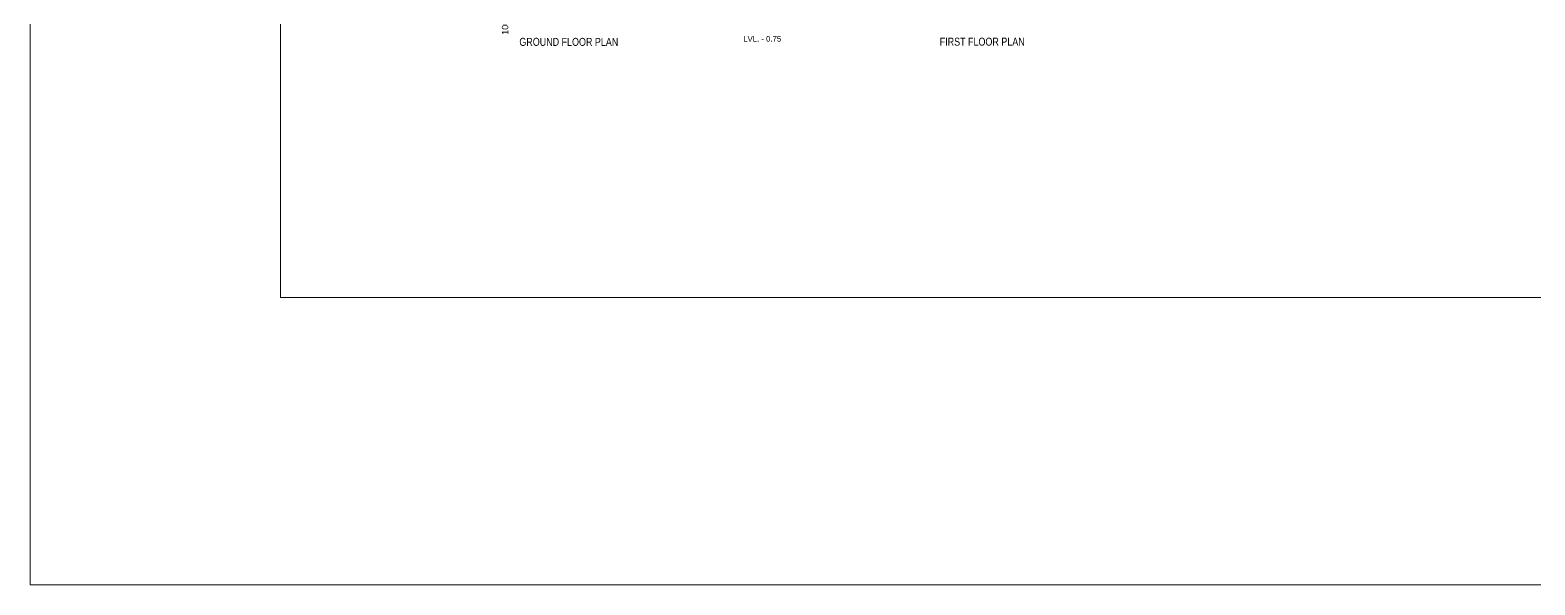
# Model space of a CAD drawing. Header units: metres. Extents: x 1689 to 2066, y 219 to 408.
# Drawn here: x 1887.38 to 1934.38, y 313.7 to 331.03 of the extents above; entities that cross this region are included whole.
import ezdxf

# ---------------------------------------------------------------- set-up
doc = ezdxf.new("R2010")
doc.units = ezdxf.units.M
doc.header["$LTSCALE"] = 1.5
doc.layers.add('A-DOOR', color=13, linetype='Continuous', lineweight=13)
doc.layers.add('A-Working Dimension', color=42, linetype='Continuous', lineweight=5)
doc.layers.add('A-Text', color=7, linetype='Continuous')
doc.styles.add('DIM', font='arial.ttf', dxfattribs={"width": 0.8, "height": 0.2})
doc.styles.get("Standard").update_dxf_attribs({"font": 'arial.ttf', "height": 0.2})
doc.dimstyles.new('Working Dim', dxfattribs={"dimtxt": 0.125, "dimasz": 0.15, "dimexe": 0.09, "dimexo": 0.0625, "dimgap": 0, "dimtad": 0, "dimdec": 0, "dimlfac": 1000, "dimzin": 0, "dimdsep": 46, "dimtxsty": 'Standard', "dimblk": 'OBLIQUE', "dimcen": 0.09, "dimse1": 1, "dimse2": 1, "dimclrd": 256, "dimclre": 256, "dimadec": 0, "dimazin": 0, "dimtfac": 1, "dimtdec": 0, "dimtofl": 0, "dimtmove": 1, "dimatfit": 3, "dimldrblk": 'OBLIQUE', "dimfxl": 1, "dimtolj": 1, "dimtzin": 0, "dimlwd": -1, "dimlwe": -1, "dimarcsym": 0})

# ---------------------------------------------------------------- blocks, each defined once
blk = doc.blocks.new('_Oblique')
at = {"color": 0, "linetype": 'ByBlock', "lineweight": -2}
blk.add_line((-0.5, -0.5), (0.5, 0.5), dxfattribs=at)
blk = doc.blocks.new('*D226')
at = {"layer": 'A-Working Dimension', "transparency": 16777216}
for p in [(1902.213, 331.597), (1902.213, 331.328)]:
    blk.add_line(p, (1902.213, 331.497), dxfattribs=at)
at = {"layer": 'Defpoints', "color": 0, "linetype": 'Continuous', "transparency": 16777216}
for p in [(1902.213, 331.597), (1902.213, 331.497), (1902.213, 331.497)]:
    blk.add_point(p, dxfattribs=at)
at = {"layer": 'A-Working Dimension', "linetype": 'Continuous', "transparency": 16777216, "xscale": 0.15, "yscale": 0.15, "zscale": 0.15}
for p, rotation in [((1902.213, 331.597), 90), ((1902.213, 331.497), 270)]:
    blk.add_blockref('_Oblique', p, dxfattribs=dict(at, rotation=rotation))
at = {"layer": 'A-Working Dimension', "color": 0, "linetype": 'Continuous', "transparency": 16777216, "insert": (1902.213, 331.117), "char_height": 0.2, "attachment_point": 5, "rotation": 90}
blk.add_mtext('\\A1;100', dxfattribs=at)

msp = doc.modelspace()

# ---------------------------------------------------------------- linework, layer by layer
at = {"layer": 'A-DOOR', "color": 3}
for points in [[(1887.37548, 365.46712), (2065.945, 365.46712), (2065.945, 313.69756), (1887.37548, 313.69756)], [(1895.20132, 357.89834), (2056.37676, 357.89834), (2056.37676, 322.67152), (1895.20132, 322.67152)]]:
    msp.add_lwpolyline(points, close=True, dxfattribs=at)

# ---------------------------------------------------------------- texts
at = {"layer": 'A-Text', "color": 2, "style": 'DIM'}
msp.add_text('LVL. - 0.75', height=0.1735291, dxfattribs=at).set_placement((1909.65233, 330.67134))
at = {"layer": 'A-Text', "ltscale": 50, "char_height": 0.25, "width": 5.663069, "attachment_point": 1, "style": 'DIM'}
for s, insert in [('GROUND FLOOR PLAN', (1902.65869, 330.78785)), ('FIRST FLOOR PLAN', (1915.79031, 330.79339))]:
    msp.add_mtext(s, dxfattribs=dict(at, insert=insert))

# ---------------------------------------------------------------- dimensions: what is measured, and where the dimension line sits
at = {"layer": 'A-Working Dimension', "color": 0, "linetype": 'Continuous'}
dim = msp.add_linear_dim(base=(1902.21322, 331.49674), p1=(1902.21322, 331.59674), p2=(1902.21322, 331.49674), angle=90, dimstyle='Working Dim', dxfattribs=at)
dim.commit()
dim.dimension.update_dxf_attribs({"geometry": '*D226', "text_midpoint": (1902.13354, 331.11655), "dimtype": 128})

doc.saveas('drawing.dxf')
